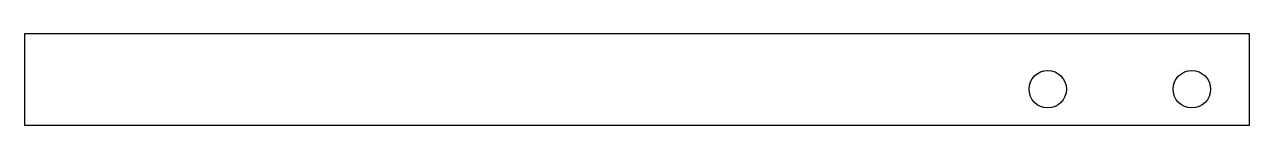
# Model space of a CAD drawing. Header units: millimetres. Extents: x 0 to 170, y 0 to 13.
import ezdxf

# ---------------------------------------------------------------- set-up
doc = ezdxf.new("R2010")
doc.units = ezdxf.units.MM

msp = doc.modelspace()

# ---------------------------------------------------------------- linework, layer by layer
msp.add_lwpolyline([(0, 12.7), (0, 0), (170, 0), (170, 12.7)], close=True)
for centre in [(142, 5), (162, 5)]:
    msp.add_circle(centre, 2.6)

doc.saveas('drawing.dxf')
